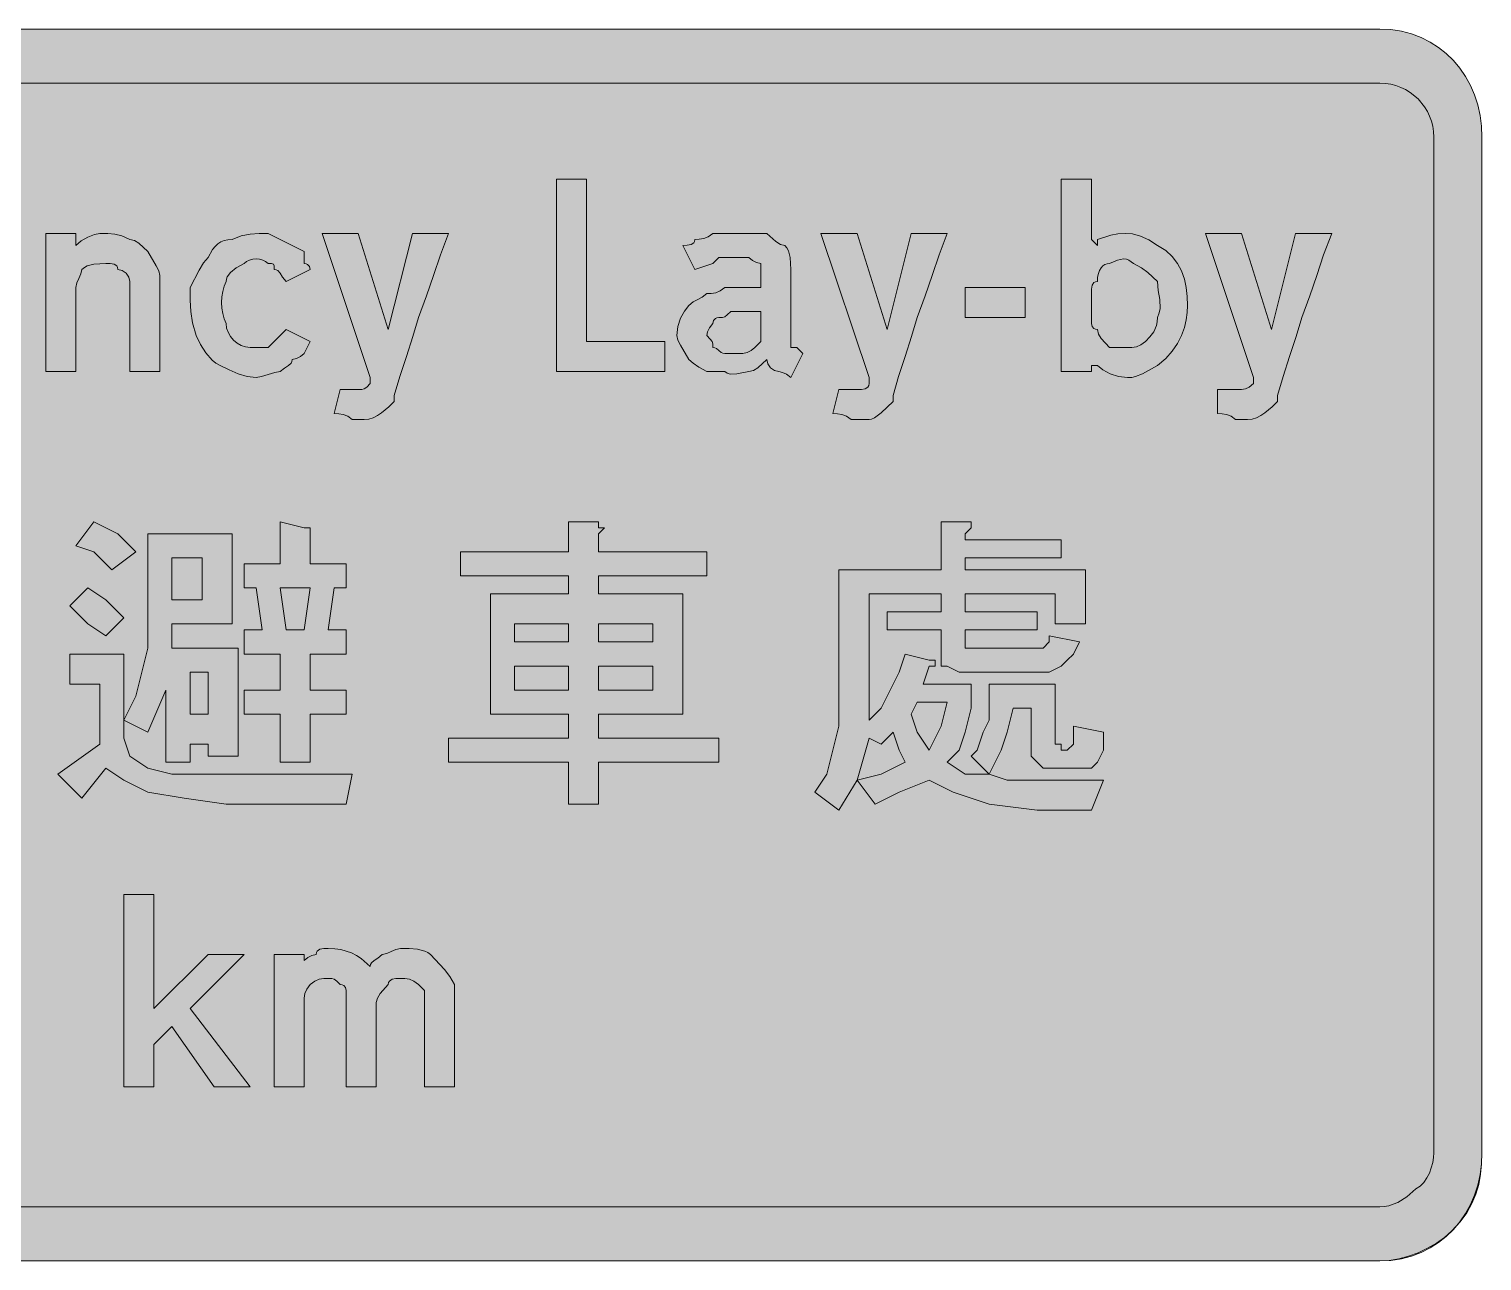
# Model space of a CAD drawing. Header units: metres. Extents: x 28 to 538, y 12 to 258.
# Drawn here: x 248.2 to 538.4, y 12 to 258 of the extents above; entities that cross this region are included whole.
import ezdxf

# ---------------------------------------------------------------- set-up
doc = ezdxf.new("R2010")
doc.units = ezdxf.units.M
for name, color, linetype, true_color in [('FILL_BLUE_0000FF', 7, 'Continuous', 0x0000ff), ('FILL_WHITE_FFFFFF', 7, 'Continuous', 0xffffff), ('STROKE_BLUE_0000FF', 7, 'Continuous', 0x0000ff)]:
    doc.layers.add(name, color=color, linetype=linetype, true_color=true_color)

msp = doc.modelspace()

# ---------------------------------------------------------------- hatches: boundary and pattern name
at = {"layer": 'FILL_BLUE_0000FF', "true_color": 0x0000ff}
h = msp.add_hatch(color=7, dxfattribs=at)
h.dxf.hatch_style = 1
h.paths.add_polyline_path([(519.06, 247.14), (520.14, 246.98), (521.17, 246.72), (522.17, 246.36), (523.11, 245.9), (524, 245.36), (525.6, 244.05), (526.91, 242.45), (527.45, 241.56), (527.91, 240.62), (528.27, 239.62), (528.53, 238.59), (528.69, 237.51), (528.75, 236.4), (528.75, 33.6), (528.69, 32.65), (528.52, 31.63), (528.24, 30.58), (527.85, 29.55), (527.34, 28.57), (526.73, 27.69), (525.99, 26.96), (525.15, 26.4), (523.35, 24.82), (521.55, 23.7), (520.65, 23.31), (519.75, 23.02), (518.85, 22.86), (517.95, 22.8), (48.75, 22.8), (47.85, 22.86), (46.95, 23.02), (46.05, 23.31), (45.15, 23.7), (43.35, 24.82), (41.55, 26.4), (40.71, 26.96), (39.98, 27.69), (39.36, 28.57), (38.85, 29.55), (38.46, 30.58), (38.18, 31.63), (38.01, 32.65), (37.95, 33.6), (37.95, 236.4), (38.1, 238.8), (38.46, 240.11), (38.75, 240.7), (39.15, 241.2), (39.36, 242.1), (39.9, 243), (41.55, 244.8), (42.45, 244.99), (43.35, 245.4), (44.25, 245.81), (45.15, 246), (46.05, 246.69), (46.95, 247.05), (47.85, 247.18), (48.75, 247.2), (517.95, 247.2), (519.06, 247.14)])
at = {"layer": 'FILL_WHITE_FFFFFF', "true_color": 0xffffff}
h = msp.add_hatch(color=7, dxfattribs=at)
h.dxf.hatch_style = 1
h.paths.add_polyline_path([(520.16, 257.89), (522.27, 257.56), (524.29, 257.03), (526.2, 256.31), (528, 255.41), (529.68, 254.33), (531.23, 253.09), (532.65, 251.7), (533.93, 250.17), (535.06, 248.51), (536.04, 246.73), (536.85, 244.84), (537.5, 242.85), (537.97, 240.77), (538.25, 238.62), (538.35, 236.4), (538.35, 33.6), (538.29, 31.4), (538.09, 29.31), (537.72, 27.29), (537.15, 25.35), (536.36, 23.46), (535.31, 21.62), (533.99, 19.8), (532.35, 18), (530.89, 16.71), (529.26, 15.54), (527.48, 14.52), (525.6, 13.65), (523.67, 12.95), (521.72, 12.43), (519.8, 12.11), (517.95, 12), (48.75, 12), (46.95, 12.21), (45.15, 12.75), (43.35, 13.52), (41.55, 14.4), (40.26, 14.51), (39.07, 14.79), (38.01, 15.22), (37.05, 15.75), (35.48, 16.93), (34.35, 18), (32.76, 19.8), (31.5, 21.6), (29.55, 25.2), (29.15, 26.15), (28.86, 27.19), (28.5, 29.4), (28.37, 31.61), (28.35, 33.6), (28.35, 236.4), (28.41, 238.6), (28.61, 240.69), (28.98, 242.71), (29.55, 244.65), (30.34, 246.54), (31.39, 248.38), (32.71, 250.2), (34.35, 252), (35.81, 253.29), (37.44, 254.46), (39.22, 255.48), (41.1, 256.35), (43.03, 257.05), (44.98, 257.57), (46.9, 257.89), (48.75, 258), (517.95, 258), (520.16, 257.89)])
h = msp.add_hatch(color=7, dxfattribs=at)
h.dxf.hatch_style = 1
h.paths.add_polyline_path([(353.55, 228), (359.55, 228), (359.55, 195.6), (375.15, 195.6), (375.15, 189.6), (353.55, 189.6), (353.55, 228)])
h = msp.add_hatch(color=7, dxfattribs=at)
h.dxf.hatch_style = 1
h.paths.add_polyline_path([(465.66, 217.1), (467.1, 217.2), (468.59, 217.08), (470.16, 216.67), (471.8, 215.93), (473.55, 214.8), (475.19, 213.79), (476.51, 212.59), (477.56, 211.21), (478.35, 209.7), (478.92, 208.07), (479.29, 206.36), (479.49, 204.6), (479.55, 202.8), (479.49, 201.4), (479.29, 199.91), (478.92, 198.37), (478.35, 196.8), (477.56, 195.23), (476.51, 193.69), (475.19, 192.2), (473.55, 190.8), (470.55, 189.15), (469.16, 188.61), (468.4, 188.45), (467.55, 188.4), (465.77, 188.61), (464.1, 189.15), (462.66, 189.92), (461.55, 190.8), (460.35, 190.8), (460.35, 189.6), (454.35, 189.6), (454.35, 228), (460.35, 228), (460.35, 216), (461.55, 214.8), (461.55, 216), (464.27, 216.82), (465.66, 217.1)])
h.paths.add_polyline_path([(469.35, 194.55), (470.25, 194.91), (471.15, 195.6), (472.03, 196.52), (472.8, 197.55), (473.34, 198.81), (473.5, 199.55), (473.55, 200.4), (473.89, 201.3), (474.06, 202.2), (474, 204), (473.72, 205.8), (473.55, 207.6), (471.6, 209.4), (470.34, 210.3), (468.75, 211.2), (467.83, 211.87), (467.34, 212.04), (466.8, 212.1), (465.54, 211.87), (463.95, 211.2), (463.5, 211.14), (463.07, 210.97), (462.66, 210.69), (462.3, 210.3), (461.99, 209.79), (461.76, 209.17), (461.6, 208.44), (461.55, 207.6), (461.15, 207.55), (460.86, 207.39), (460.5, 206.85), (460.37, 206.08), (460.35, 205.2), (460.35, 200.4), (460.35, 199.2), (460.5, 198.6), (460.86, 198.19), (461.15, 198.05), (461.55, 198), (461.76, 197.1), (462.3, 196.2), (463.95, 194.4), (467.55, 194.4), (468.45, 194.42), (469.35, 194.55)], flags=16)
h = msp.add_hatch(color=7, dxfattribs=at)
h.dxf.hatch_style = 1
h.paths.add_polyline_path([(261.15, 211.05), (259.84, 210.69), (259.25, 210.4), (258.75, 210), (258.56, 209.1), (258.15, 208.2), (257.74, 207.3), (257.55, 206.4), (257.55, 189.6), (251.55, 189.6), (251.55, 217.2), (257.55, 217.2), (257.55, 214.8), (258.64, 215.68), (259.95, 216.45), (261.26, 216.99), (262.35, 217.2), (263.96, 217.18), (265.35, 217.05), (266.74, 216.69), (268.35, 216), (269.25, 215.79), (270.15, 215.25), (271.95, 213.6), (273.6, 210.75), (274.14, 209.72), (274.35, 208.8), (274.35, 189.6), (268.35, 189.6), (268.35, 207.6), (268.14, 208.48), (267.6, 209.25), (266.83, 209.79), (265.95, 210), (265.9, 210.4), (265.74, 210.69), (265.2, 211.05), (264.43, 211.18), (263.55, 211.2), (261.15, 211.05)])
h = msp.add_hatch(color=7, dxfattribs=at)
h.dxf.hatch_style = 1
h.paths.add_polyline_path([(295.95, 194.4), (297.15, 195.6), (299.55, 198), (304.35, 195.6), (303.15, 193.2), (302.4, 192.6), (301.63, 192.19), (300.75, 192), (300.7, 191.6), (300.54, 191.29), (300, 190.8), (299.23, 190.31), (298.35, 189.6), (297.26, 189.41), (295.95, 189), (294.64, 188.59), (293.55, 188.4), (291.75, 188.61), (289.95, 189.15), (288.15, 189.92), (286.35, 190.8), (285.5, 191.3), (284.76, 191.91), (283.5, 193.35), (282.47, 195.02), (281.55, 196.8), (280.86, 199.31), (280.5, 201.6), (280.37, 203.89), (280.35, 206.4), (282.15, 209.85), (283.05, 211.29), (283.95, 212.4), (284.87, 213.97), (285.36, 214.59), (285.9, 215.1), (286.49, 215.49), (287.16, 215.77), (287.9, 215.94), (288.75, 216), (290.55, 216.69), (292.35, 217.05), (294.15, 217.18), (295.95, 217.2), (303.15, 213.6), (303.15, 211.2), (303.55, 211.15), (303.84, 211.01), (304.2, 210.6), (304.35, 210), (299.55, 207.6), (298.84, 208.48), (298.35, 209.25), (297.86, 209.79), (297.55, 209.95), (297.15, 210), (297.13, 210.69), (297, 211.05), (296.64, 211.18), (295.95, 211.2), (295.45, 211.59), (294.86, 211.87), (294.22, 212.04), (293.55, 212.1), (292.88, 212.04), (292.24, 211.87), (291.65, 211.59), (291.15, 211.2), (289.58, 210.3), (288.45, 209.4), (287.78, 208.5), (287.61, 208.05), (287.55, 207.6), (287.16, 206.65), (286.88, 205.61), (286.71, 204.52), (286.65, 203.4), (286.71, 202.28), (286.88, 201.19), (287.16, 200.15), (287.55, 199.2), (287.66, 198.3), (287.96, 197.44), (288.44, 196.63), (289.05, 195.9), (289.78, 195.29), (290.59, 194.81), (291.45, 194.51), (292.35, 194.4), (295.95, 194.4)])
h = msp.add_hatch(color=7, dxfattribs=at)
h.dxf.hatch_style = 1
h.paths.add_polyline_path([(316.35, 188.4), (306.75, 217.2), (313.95, 217.2), (319.95, 198), (324.75, 217.2), (331.95, 217.2), (330.34, 212.89), (328.95, 208.8), (327.56, 204.71), (325.95, 200.4), (324.86, 196.61), (323.55, 192.6), (322.24, 188.59), (321.15, 184.8), (321.15, 183.6), (320.04, 182.53), (318.6, 181.35), (317.79, 180.82), (316.93, 180.39), (316.05, 180.11), (315.15, 180), (312.75, 180), (311.85, 180.69), (310.95, 181.05), (310.05, 181.18), (309.15, 181.2), (310.35, 186), (313.95, 186), (314.66, 186.02), (315.15, 186.15), (315.64, 186.51), (316.35, 187.2), (316.35, 188.4)])
h = msp.add_hatch(color=7, dxfattribs=at)
h.dxf.hatch_style = 1
h.paths.add_polyline_path([(379.63, 214.82), (380.4, 214.95), (380.94, 215.31), (381.1, 215.6), (381.15, 216), (382.05, 216.02), (382.95, 216.15), (383.85, 216.51), (384.75, 217.2), (388.35, 217.2), (395.55, 217.2), (397.35, 215.55), (398.25, 215.01), (399.15, 214.8), (399.55, 214.3), (399.84, 213.71), (400.2, 212.4), (400.35, 210), (400.35, 205.2), (400.35, 195.6), (400.35, 194.4), (401.55, 194.4), (402.75, 193.2), (400.35, 188.4), (399.47, 189.09), (398.7, 189.45), (397.95, 189.6), (397.07, 189.81), (396.3, 190.35), (395.76, 191.12), (395.55, 192), (393.75, 190.35), (392.85, 189.81), (391.95, 189.6), (389.55, 189.15), (388.24, 189.09), (387.65, 189.26), (387.15, 189.6), (383.55, 189.6), (381.98, 190.48), (380.85, 191.25), (379.95, 192), (378.3, 194.85), (377.76, 195.88), (377.55, 196.8), (377.76, 198.58), (378.3, 200.25), (379.07, 201.69), (379.95, 202.8), (380.85, 203.51), (381.75, 204), (382.65, 204.49), (383.55, 205.2), (384.45, 205.22), (385.35, 205.35), (386.25, 205.71), (387.15, 206.4), (390.75, 206.4), (394.35, 206.4), (394.35, 207.6), (394.35, 208.8), (394.35, 211.2), (393.47, 211.39), (392.7, 211.8), (391.95, 212.4), (387.15, 212.4), (385.95, 212.4), (384.75, 211.2), (381.15, 210), (378.75, 214.8), (379.63, 214.82)])
h.paths.add_polyline_path([(391.63, 193.39), (392.4, 193.8), (393.15, 194.4), (394.35, 195.6), (394.35, 196.8), (394.35, 201.6), (391.95, 201.6), (388.35, 201.6), (387.64, 200.91), (387.15, 200.55), (386.66, 200.42), (385.95, 200.4), (385.55, 200.35), (385.26, 200.21), (384.9, 199.8), (384.75, 199.2), (384.06, 198.32), (383.7, 197.55), (383.55, 196.8), (384.24, 196.09), (384.6, 195.6), (384.73, 195.11), (384.75, 194.4), (385.15, 194.35), (385.46, 194.21), (385.95, 193.8), (386.44, 193.39), (386.75, 193.25), (387.15, 193.2), (390.75, 193.2), (391.63, 193.39)], flags=16)
h = msp.add_hatch(color=7, dxfattribs=at)
h.dxf.hatch_style = 1
h.paths.add_polyline_path([(415.95, 188.4), (406.35, 217.2), (413.55, 217.2), (419.55, 198), (424.35, 217.2), (431.55, 217.2), (429.94, 212.89), (428.55, 208.8), (427.16, 204.71), (425.55, 200.4), (424.46, 196.61), (423.15, 192.6), (421.84, 188.59), (420.75, 184.8), (420.75, 183.6), (418.35, 181.35), (417.04, 180.39), (416.45, 180.11), (415.95, 180), (412.35, 180), (411.45, 180.69), (410.55, 181.05), (409.65, 181.18), (408.75, 181.2), (409.95, 186), (413.55, 186), (414.43, 186.02), (415.2, 186.15), (415.74, 186.51), (415.9, 186.8), (415.95, 187.2), (415.95, 188.4)])
h = msp.add_hatch(color=7, dxfattribs=at)
h.dxf.hatch_style = 1
h.paths.add_polyline_path([(492.75, 188.4), (483.15, 217.2), (490.35, 217.2), (496.35, 198), (501.15, 217.2), (508.35, 217.2), (506.74, 212.89), (505.35, 208.8), (503.96, 204.71), (502.35, 200.4), (501.26, 196.61), (499.95, 192.6), (498.64, 188.59), (497.55, 184.8), (497.55, 183.6), (496.44, 182.53), (495, 181.35), (494.19, 180.82), (493.33, 180.39), (492.45, 180.11), (491.55, 180), (489.15, 180), (488.25, 180.69), (487.35, 181.05), (486.45, 181.18), (485.55, 181.2), (485.55, 186), (490.35, 186), (491.1, 186.15), (491.87, 186.51), (492.75, 187.2), (492.75, 188.4)])
h = msp.add_hatch(color=7, dxfattribs=at)
h.dxf.hatch_style = 1
h.paths.add_polyline_path([(447.15, 206.4), (447.15, 200.4), (435.15, 200.4), (435.15, 206.4), (447.15, 206.4)])
h = msp.add_hatch(color=7, dxfattribs=at)
h.dxf.hatch_style = 1
h.paths.add_polyline_path([(265.95, 157.2), (269.55, 153.6), (264.75, 150), (261.15, 153.6), (257.55, 154.8), (261.15, 159.6), (265.95, 157.2)])
h = msp.add_hatch(color=7, dxfattribs=at)
h.dxf.hatch_style = 1
h.paths.add_polyline_path([(304.35, 158.4), (304.35, 157.2), (304.35, 151.2), (311.55, 151.2), (311.55, 146.4), (309.15, 146.4), (307.95, 138), (311.55, 138), (311.55, 133.2), (304.35, 133.2), (304.35, 126), (311.55, 126), (311.55, 121.2), (304.35, 121.2), (304.35, 111.6), (298.35, 111.6), (298.35, 121.2), (291.15, 121.2), (291.15, 126), (298.35, 126), (298.35, 133.2), (291.15, 133.2), (291.15, 138), (294.75, 138), (293.55, 146.4), (291.15, 146.4), (291.15, 151.2), (298.35, 151.2), (298.35, 159.6), (303.15, 158.4), (304.35, 158.4)])
h.paths.add_polyline_path([(304.35, 146.4), (298.35, 146.4), (299.55, 138), (303.15, 138), (304.35, 146.4)], flags=16)
h = msp.add_hatch(color=7, dxfattribs=at)
h.dxf.hatch_style = 1
h.paths.add_polyline_path([(363.15, 158.4), (361.95, 157.2), (361.95, 153.6), (383.55, 153.6), (383.55, 148.8), (361.95, 148.8), (361.95, 145.2), (378.75, 145.2), (378.75, 121.2), (361.95, 121.2), (361.95, 116.4), (385.95, 116.4), (385.95, 111.6), (361.95, 111.6), (361.95, 103.2), (355.95, 103.2), (355.95, 111.6), (331.95, 111.6), (331.95, 116.4), (355.95, 116.4), (355.95, 121.2), (340.35, 121.2), (340.35, 145.2), (355.95, 145.2), (355.95, 148.8), (334.35, 148.8), (334.35, 153.6), (355.95, 153.6), (355.95, 159.6), (361.95, 159.6), (361.95, 158.4), (363.15, 158.4)])
h.paths.add_polyline_path([(355.95, 135.6), (355.95, 139.2), (345.15, 139.2), (345.15, 135.6), (355.95, 135.6)], flags=16)
h.paths.add_polyline_path([(345.15, 126), (355.95, 126), (355.95, 130.8), (345.15, 130.8), (345.15, 126)], flags=16)
h.paths.add_polyline_path([(361.95, 139.2), (361.95, 135.6), (372.75, 135.6), (372.75, 139.2), (361.95, 139.2)], flags=16)
h.paths.add_polyline_path([(372.75, 130.8), (361.95, 130.8), (361.95, 126), (372.75, 126), (372.75, 130.8)], flags=16)
h = msp.add_hatch(color=7, dxfattribs=at)
h.dxf.hatch_style = 1
h.paths.add_polyline_path([(407.55, 109.2), (408.75, 114), (409.95, 118.8), (409.95, 124.8), (409.95, 150), (430.35, 150), (430.35, 159.6), (433.95, 159.6), (435.15, 159.6), (436.35, 159.6), (436.35, 158.4), (435.15, 157.2), (435.15, 156), (454.35, 156), (454.35, 152.4), (435.15, 152.4), (435.15, 150), (459.15, 150), (459.15, 139.2), (453.15, 139.2), (453.15, 145.2), (435.15, 145.2), (435.15, 141.6), (449.55, 141.6), (449.55, 138), (435.15, 138), (435.15, 135.6), (435.15, 134.4), (437.55, 134.4), (448.35, 134.4), (450.75, 134.4), (451.95, 135.6), (451.95, 136.8), (457.95, 135.6), (456.75, 133.2), (455.55, 132), (454.35, 130.8), (451.95, 129.6), (433.95, 129.6), (431.55, 130.8), (430.35, 130.8), (430.35, 132), (430.35, 134.4), (430.35, 138), (419.55, 138), (419.55, 141.6), (430.35, 141.6), (430.35, 145.2), (415.95, 145.2), (415.95, 127.2), (415.95, 120), (418.35, 122.4), (419.55, 124.8), (421.95, 129.6), (423.15, 133.2), (427.95, 132), (429.15, 132), (429.15, 130.8), (427.95, 130.8), (426.75, 127.2), (436.35, 127.2), (436.35, 122.4), (435.15, 117.6), (433.95, 114), (431.55, 111.6), (435.15, 109.2), (439.95, 109.2), (443.55, 108), (448.35, 108), (462.75, 108), (460.35, 102), (449.55, 102), (439.95, 103.2), (432.75, 105.6), (427.95, 108), (421.95, 105.6), (417.15, 103.2), (413.55, 108), (409.95, 102), (405.15, 105.6), (407.55, 109.2)])
h.paths.add_polyline_path([(418.35, 109.2), (423.15, 111.6), (421.95, 114), (420.75, 117.6), (418.35, 115.2), (415.95, 116.4), (413.55, 108), (418.35, 109.2)], flags=16)
h.paths.add_polyline_path([(425.55, 117.6), (427.95, 114), (430.35, 118.8), (431.55, 123.6), (425.55, 123.6), (424.35, 121.2), (425.55, 117.6)], flags=16)
h = msp.add_hatch(color=7, dxfattribs=at)
h.dxf.hatch_style = 1
h.paths.add_polyline_path([(276.75, 134.4), (289.95, 134.4), (289.95, 112.8), (283.95, 112.8), (283.95, 115.2), (280.35, 115.2), (280.35, 111.6), (275.55, 111.6), (275.55, 126), (271.95, 117.6), (267.15, 120), (269.55, 124.8), (270.75, 129.6), (271.95, 134.4), (271.95, 140.4), (271.95, 157.2), (288.75, 157.2), (288.75, 139.2), (276.75, 139.2), (276.75, 134.4)])
h.paths.add_polyline_path([(280.35, 129.6), (280.35, 121.2), (283.95, 121.2), (283.95, 129.6), (280.35, 129.6)], flags=16)
h.paths.add_polyline_path([(282.75, 152.4), (276.75, 152.4), (276.75, 144), (282.75, 144), (282.75, 152.4)], flags=16)
h = msp.add_hatch(color=7, dxfattribs=at)
h.dxf.hatch_style = 1
h.paths.add_polyline_path([(263.55, 144), (267.15, 140.4), (263.55, 136.8), (259.95, 139.2), (256.35, 142.8), (259.95, 146.4), (263.55, 144)])
h = msp.add_hatch(color=7, dxfattribs=at)
h.dxf.hatch_style = 1
h.paths.add_polyline_path([(267.15, 133.2), (267.15, 116.4), (268.35, 112.8), (271.95, 110.4), (276.75, 109.2), (282.75, 109.2), (312.75, 109.2), (311.55, 103.2), (287.55, 103.2), (279.15, 104.4), (271.95, 105.6), (267.15, 108), (263.55, 110.4), (258.75, 104.4), (253.95, 109.2), (262.35, 115.2), (262.35, 127.2), (256.35, 127.2), (256.35, 133.2), (267.15, 133.2)])
h = msp.add_hatch(color=7, dxfattribs=at)
h.dxf.hatch_style = 1
h.paths.add_polyline_path([(453.15, 127.2), (453.15, 116.4), (453.15, 115.2), (454.35, 115.2), (454.35, 114), (455.55, 114), (456.75, 115.2), (456.75, 118.8), (462.75, 117.6), (462.75, 114), (461.55, 111.6), (460.35, 110.4), (457.95, 110.4), (453.15, 110.4), (450.75, 110.4), (449.55, 111.6), (448.35, 112.8), (448.35, 115.2), (448.35, 122.4), (444.75, 122.4), (443.55, 117.6), (442.35, 114), (441.15, 111.6), (439.95, 109.2), (436.35, 112.8), (437.55, 114), (438.75, 117.6), (439.95, 120), (439.95, 124.8), (439.95, 127.2), (453.15, 127.2)])
h = msp.add_hatch(color=7, dxfattribs=at)
h.dxf.hatch_style = 1
h.paths.add_polyline_path([(283.95, 73.2), (291.15, 73.2), (280.35, 62.4), (292.35, 46.8), (285.15, 46.8), (276.75, 58.8), (273.15, 55.2), (273.15, 46.8), (267.15, 46.8), (267.15, 85.2), (273.15, 85.2), (273.15, 62.4), (283.95, 73.2)])
h = msp.add_hatch(color=7, dxfattribs=at)
h.dxf.hatch_style = 1
h.paths.add_polyline_path([(303.15, 72), (303.9, 72.6), (304.67, 73.01), (305.55, 73.2), (305.6, 73.6), (305.76, 73.89), (306.3, 74.25), (307.07, 74.38), (307.95, 74.4), (309.25, 74.34), (310.44, 74.17), (311.56, 73.89), (312.6, 73.5), (313.59, 72.99), (314.53, 72.37), (316.35, 70.8), (316.4, 71.2), (316.56, 71.51), (317.1, 72), (317.87, 72.49), (318.75, 73.2), (319.65, 73.39), (320.55, 73.8), (321.45, 74.21), (322.35, 74.4), (324.13, 74.38), (325.8, 74.25), (327.24, 73.89), (327.85, 73.6), (328.35, 73.2), (331.2, 70.2), (332.23, 68.81), (333.15, 67.2), (333.15, 66), (333.15, 46.8), (327.15, 46.8), (327.15, 63.6), (327.15, 66), (325.95, 67.2), (325.05, 67.89), (324.15, 68.25), (323.25, 68.38), (322.35, 68.4), (321.47, 68.38), (320.7, 68.25), (320.16, 67.89), (320, 67.6), (319.95, 67.2), (318.3, 65.4), (317.76, 64.5), (317.55, 63.6), (317.55, 46.8), (311.55, 46.8), (311.55, 63.6), (311.55, 66), (311.4, 66.6), (311.04, 67.01), (310.75, 67.15), (310.35, 67.2), (309.64, 67.89), (309.15, 68.25), (308.66, 68.38), (307.95, 68.4), (307.05, 68.38), (306.15, 68.25), (305.25, 67.89), (304.35, 67.2), (303.66, 66.3), (303.3, 65.4), (303.17, 64.5), (303.15, 63.6), (303.15, 46.8), (297.15, 46.8), (297.15, 73.2), (303.15, 73.2), (303.15, 72)])

# ---------------------------------------------------------------- linework, layer by layer
at = {"layer": 'FILL_BLUE_0000FF', "lineweight": 0, "true_color": 0x0000ff}
msp.add_lwpolyline([(48.75, 247.2), (517.95, 247.2), (519.06, 247.14), (520.14, 246.98), (521.17, 246.72), (522.17, 246.36), (523.11, 245.9), (524, 245.36), (525.6, 244.05), (526.91, 242.45), (527.45, 241.56), (527.91, 240.62), (528.27, 239.62), (528.53, 238.59), (528.69, 237.51), (528.75, 236.4), (528.75, 33.6), (528.69, 32.65), (528.52, 31.63), (528.24, 30.58), (527.85, 29.55), (527.34, 28.57), (526.73, 27.69), (525.99, 26.96), (525.15, 26.4), (523.35, 24.82), (521.55, 23.7), (520.65, 23.31), (519.75, 23.02), (518.85, 22.86), (517.95, 22.8), (48.75, 22.8)], dxfattribs=at)
at = {"layer": 'FILL_WHITE_FFFFFF', "lineweight": 0, "true_color": 0xffffff}
msp.add_lwpolyline([(48.75, 258), (517.95, 258), (520.16, 257.89), (522.27, 257.56), (524.29, 257.03), (526.2, 256.31), (528, 255.41), (529.68, 254.33), (531.23, 253.09), (532.65, 251.7), (533.93, 250.17), (535.06, 248.51), (536.04, 246.73), (536.85, 244.84), (537.5, 242.85), (537.97, 240.77), (538.25, 238.62), (538.35, 236.4), (538.35, 33.6), (538.29, 31.4), (538.09, 29.31), (537.72, 27.29), (537.15, 25.35), (536.36, 23.46), (535.31, 21.62), (533.99, 19.8), (532.35, 18), (530.89, 16.71), (529.26, 15.54), (527.48, 14.52), (525.6, 13.65), (523.67, 12.95), (521.72, 12.43), (519.8, 12.11), (517.95, 12), (48.75, 12)], dxfattribs=at)
for points in [[(353.55, 228), (359.55, 228), (359.55, 195.6), (375.15, 195.6), (375.15, 189.6), (353.55, 189.6)], [(465.66, 217.1), (467.1, 217.2), (468.59, 217.08), (470.16, 216.67), (471.8, 215.93), (473.55, 214.8), (475.19, 213.79), (476.51, 212.59), (477.56, 211.21), (478.35, 209.7), (478.92, 208.07), (479.29, 206.36), (479.49, 204.6), (479.55, 202.8), (479.49, 201.4), (479.29, 199.91), (478.92, 198.37), (478.35, 196.8), (477.56, 195.23), (476.51, 193.69), (475.19, 192.2), (473.55, 190.8), (470.55, 189.15), (469.16, 188.61), (468.4, 188.45), (467.55, 188.4), (465.77, 188.61), (464.1, 189.15), (462.66, 189.92), (461.55, 190.8), (460.35, 190.8), (460.35, 189.6), (454.35, 189.6), (454.35, 228), (460.35, 228), (460.35, 216), (461.55, 214.8), (461.55, 216), (464.27, 216.82)], [(261.15, 211.05), (259.84, 210.69), (259.25, 210.4), (258.75, 210), (258.56, 209.1), (258.15, 208.2), (257.74, 207.3), (257.55, 206.4), (257.55, 189.6), (251.55, 189.6), (251.55, 217.2), (257.55, 217.2), (257.55, 214.8), (258.64, 215.68), (259.95, 216.45), (261.26, 216.99), (262.35, 217.2), (263.96, 217.18), (265.35, 217.05), (266.74, 216.69), (268.35, 216), (269.25, 215.79), (270.15, 215.25), (271.95, 213.6), (273.6, 210.75), (274.14, 209.72), (274.35, 208.8), (274.35, 189.6), (268.35, 189.6), (268.35, 207.6), (268.14, 208.48), (267.6, 209.25), (266.83, 209.79), (265.95, 210), (265.9, 210.4), (265.74, 210.69), (265.2, 211.05), (264.43, 211.18), (263.55, 211.2)], [(295.95, 194.4), (297.15, 195.6), (299.55, 198), (304.35, 195.6), (303.15, 193.2), (302.4, 192.6), (301.63, 192.19), (300.75, 192), (300.7, 191.6), (300.54, 191.29), (300, 190.8), (299.23, 190.31), (298.35, 189.6), (297.26, 189.41), (295.95, 189), (294.64, 188.59), (293.55, 188.4), (291.75, 188.61), (289.95, 189.15), (288.15, 189.92), (286.35, 190.8), (285.5, 191.3), (284.76, 191.91), (283.5, 193.35), (282.47, 195.02), (281.55, 196.8), (280.86, 199.31), (280.5, 201.6), (280.37, 203.89), (280.35, 206.4), (282.15, 209.85), (283.05, 211.29), (283.95, 212.4), (284.87, 213.97), (285.36, 214.59), (285.9, 215.1), (286.49, 215.49), (287.16, 215.77), (287.9, 215.94), (288.75, 216), (290.55, 216.69), (292.35, 217.05), (294.15, 217.18), (295.95, 217.2), (303.15, 213.6), (303.15, 211.2), (303.55, 211.15), (303.84, 211.01), (304.2, 210.6), (304.35, 210), (299.55, 207.6), (298.84, 208.48), (298.35, 209.25), (297.86, 209.79), (297.55, 209.95), (297.15, 210), (297.13, 210.69), (297, 211.05), (296.64, 211.18), (295.95, 211.2), (295.45, 211.59), (294.86, 211.87), (294.22, 212.04), (293.55, 212.1), (292.88, 212.04), (292.24, 211.87), (291.65, 211.59), (291.15, 211.2), (289.58, 210.3), (288.45, 209.4), (287.78, 208.5), (287.61, 208.05), (287.55, 207.6), (287.16, 206.65), (286.88, 205.61), (286.71, 204.52), (286.65, 203.4), (286.71, 202.28), (286.88, 201.19), (287.16, 200.15), (287.55, 199.2), (287.66, 198.3), (287.96, 197.44), (288.44, 196.63), (289.05, 195.9), (289.78, 195.29), (290.59, 194.81), (291.45, 194.51), (292.35, 194.4)], [(316.35, 188.4), (306.75, 217.2), (313.95, 217.2), (319.95, 198), (324.75, 217.2), (331.95, 217.2), (330.34, 212.89), (328.95, 208.8), (327.56, 204.71), (325.95, 200.4), (324.86, 196.61), (323.55, 192.6), (322.24, 188.59), (321.15, 184.8), (321.15, 183.6), (320.04, 182.53), (318.6, 181.35), (317.79, 180.82), (316.93, 180.39), (316.05, 180.11), (315.15, 180), (312.75, 180), (311.85, 180.69), (310.95, 181.05), (310.05, 181.18), (309.15, 181.2), (310.35, 186), (313.95, 186), (314.66, 186.02), (315.15, 186.15), (315.64, 186.51), (316.35, 187.2)], [(379.63, 214.82), (380.4, 214.95), (380.94, 215.31), (381.1, 215.6), (381.15, 216), (382.05, 216.02), (382.95, 216.15), (383.85, 216.51), (384.75, 217.2), (388.35, 217.2), (395.55, 217.2), (397.35, 215.55), (398.25, 215.01), (399.15, 214.8), (399.55, 214.3), (399.84, 213.71), (400.2, 212.4), (400.35, 210), (400.35, 205.2), (400.35, 195.6), (400.35, 194.4), (401.55, 194.4), (402.75, 193.2), (400.35, 188.4), (399.47, 189.09), (398.7, 189.45), (397.95, 189.6), (397.07, 189.81), (396.3, 190.35), (395.76, 191.12), (395.55, 192), (393.75, 190.35), (392.85, 189.81), (391.95, 189.6), (389.55, 189.15), (388.24, 189.09), (387.65, 189.26), (387.15, 189.6), (383.55, 189.6), (381.98, 190.48), (380.85, 191.25), (379.95, 192), (378.3, 194.85), (377.76, 195.88), (377.55, 196.8), (377.76, 198.58), (378.3, 200.25), (379.07, 201.69), (379.95, 202.8), (380.85, 203.51), (381.75, 204), (382.65, 204.49), (383.55, 205.2), (384.45, 205.22), (385.35, 205.35), (386.25, 205.71), (387.15, 206.4), (390.75, 206.4), (394.35, 206.4), (394.35, 207.6), (394.35, 208.8), (394.35, 211.2), (393.47, 211.39), (392.7, 211.8), (391.95, 212.4), (387.15, 212.4), (385.95, 212.4), (384.75, 211.2), (381.15, 210), (378.75, 214.8)], [(415.95, 188.4), (406.35, 217.2), (413.55, 217.2), (419.55, 198), (424.35, 217.2), (431.55, 217.2), (429.94, 212.89), (428.55, 208.8), (427.16, 204.71), (425.55, 200.4), (424.46, 196.61), (423.15, 192.6), (421.84, 188.59), (420.75, 184.8), (420.75, 183.6), (418.35, 181.35), (417.04, 180.39), (416.45, 180.11), (415.95, 180), (412.35, 180), (411.45, 180.69), (410.55, 181.05), (409.65, 181.18), (408.75, 181.2), (409.95, 186), (413.55, 186), (414.43, 186.02), (415.2, 186.15), (415.74, 186.51), (415.9, 186.8), (415.95, 187.2)], [(492.75, 188.4), (483.15, 217.2), (490.35, 217.2), (496.35, 198), (501.15, 217.2), (508.35, 217.2), (506.74, 212.89), (505.35, 208.8), (503.96, 204.71), (502.35, 200.4), (501.26, 196.61), (499.95, 192.6), (498.64, 188.59), (497.55, 184.8), (497.55, 183.6), (496.44, 182.53), (495, 181.35), (494.19, 180.82), (493.33, 180.39), (492.45, 180.11), (491.55, 180), (489.15, 180), (488.25, 180.69), (487.35, 181.05), (486.45, 181.18), (485.55, 181.2), (485.55, 186), (490.35, 186), (491.1, 186.15), (491.87, 186.51), (492.75, 187.2)], [(469.35, 194.55), (470.25, 194.91), (471.15, 195.6), (472.03, 196.52), (472.8, 197.55), (473.34, 198.81), (473.5, 199.55), (473.55, 200.4), (473.89, 201.3), (474.06, 202.2), (474, 204), (473.72, 205.8), (473.55, 207.6), (471.6, 209.4), (470.34, 210.3), (468.75, 211.2), (467.83, 211.87), (467.34, 212.04), (466.8, 212.1), (465.54, 211.87), (463.95, 211.2), (463.5, 211.14), (463.07, 210.97), (462.66, 210.69), (462.3, 210.3), (461.99, 209.79), (461.76, 209.17), (461.6, 208.44), (461.55, 207.6), (461.15, 207.55), (460.86, 207.39), (460.5, 206.85), (460.37, 206.08), (460.35, 205.2), (460.35, 200.4), (460.35, 199.2), (460.5, 198.6), (460.86, 198.19), (461.15, 198.05), (461.55, 198), (461.76, 197.1), (462.3, 196.2), (463.95, 194.4), (467.55, 194.4), (468.45, 194.42)], [(447.15, 206.4), (447.15, 200.4), (435.15, 200.4), (435.15, 206.4)], [(391.63, 193.39), (392.4, 193.8), (393.15, 194.4), (394.35, 195.6), (394.35, 196.8), (394.35, 201.6), (391.95, 201.6), (388.35, 201.6), (387.64, 200.91), (387.15, 200.55), (386.66, 200.42), (385.95, 200.4), (385.55, 200.35), (385.26, 200.21), (384.9, 199.8), (384.75, 199.2), (384.06, 198.32), (383.7, 197.55), (383.55, 196.8), (384.24, 196.09), (384.6, 195.6), (384.73, 195.11), (384.75, 194.4), (385.15, 194.35), (385.46, 194.21), (385.95, 193.8), (386.44, 193.39), (386.75, 193.25), (387.15, 193.2), (390.75, 193.2)], [(265.95, 157.2), (269.55, 153.6), (264.75, 150), (261.15, 153.6), (257.55, 154.8), (261.15, 159.6)], [(304.35, 158.4), (304.35, 157.2), (304.35, 151.2), (311.55, 151.2), (311.55, 146.4), (309.15, 146.4), (307.95, 138), (311.55, 138), (311.55, 133.2), (304.35, 133.2), (304.35, 126), (311.55, 126), (311.55, 121.2), (304.35, 121.2), (304.35, 111.6), (298.35, 111.6), (298.35, 121.2), (291.15, 121.2), (291.15, 126), (298.35, 126), (298.35, 133.2), (291.15, 133.2), (291.15, 138), (294.75, 138), (293.55, 146.4), (291.15, 146.4), (291.15, 151.2), (298.35, 151.2), (298.35, 159.6), (303.15, 158.4)], [(363.15, 158.4), (361.95, 157.2), (361.95, 153.6), (383.55, 153.6), (383.55, 148.8), (361.95, 148.8), (361.95, 145.2), (378.75, 145.2), (378.75, 121.2), (361.95, 121.2), (361.95, 116.4), (385.95, 116.4), (385.95, 111.6), (361.95, 111.6), (361.95, 103.2), (355.95, 103.2), (355.95, 111.6), (331.95, 111.6), (331.95, 116.4), (355.95, 116.4), (355.95, 121.2), (340.35, 121.2), (340.35, 145.2), (355.95, 145.2), (355.95, 148.8), (334.35, 148.8), (334.35, 153.6), (355.95, 153.6), (355.95, 159.6), (361.95, 159.6), (361.95, 158.4)], [(407.55, 109.2), (408.75, 114), (409.95, 118.8), (409.95, 124.8), (409.95, 150), (430.35, 150), (430.35, 159.6), (433.95, 159.6), (435.15, 159.6), (436.35, 159.6), (436.35, 158.4), (435.15, 157.2), (435.15, 156), (454.35, 156), (454.35, 152.4), (435.15, 152.4), (435.15, 150), (459.15, 150), (459.15, 139.2), (453.15, 139.2), (453.15, 145.2), (435.15, 145.2), (435.15, 141.6), (449.55, 141.6), (449.55, 138), (435.15, 138), (435.15, 135.6), (435.15, 134.4), (437.55, 134.4), (448.35, 134.4), (450.75, 134.4), (451.95, 135.6), (451.95, 136.8), (457.95, 135.6), (456.75, 133.2), (455.55, 132), (454.35, 130.8), (451.95, 129.6), (433.95, 129.6), (431.55, 130.8), (430.35, 130.8), (430.35, 132), (430.35, 134.4), (430.35, 138), (419.55, 138), (419.55, 141.6), (430.35, 141.6), (430.35, 145.2), (415.95, 145.2), (415.95, 127.2), (415.95, 120), (418.35, 122.4), (419.55, 124.8), (421.95, 129.6), (423.15, 133.2), (427.95, 132), (429.15, 132), (429.15, 130.8), (427.95, 130.8), (426.75, 127.2), (436.35, 127.2), (436.35, 122.4), (435.15, 117.6), (433.95, 114), (431.55, 111.6), (435.15, 109.2), (439.95, 109.2), (443.55, 108), (448.35, 108), (462.75, 108), (460.35, 102), (449.55, 102), (439.95, 103.2), (432.75, 105.6), (427.95, 108), (421.95, 105.6), (417.15, 103.2), (413.55, 108), (409.95, 102), (405.15, 105.6)], [(276.75, 134.4), (289.95, 134.4), (289.95, 112.8), (283.95, 112.8), (283.95, 115.2), (280.35, 115.2), (280.35, 111.6), (275.55, 111.6), (275.55, 126), (271.95, 117.6), (267.15, 120), (269.55, 124.8), (270.75, 129.6), (271.95, 134.4), (271.95, 140.4), (271.95, 157.2), (288.75, 157.2), (288.75, 139.2), (276.75, 139.2)], [(282.75, 152.4), (276.75, 152.4), (276.75, 144), (282.75, 144)], [(263.55, 144), (267.15, 140.4), (263.55, 136.8), (259.95, 139.2), (256.35, 142.8), (259.95, 146.4)], [(304.35, 146.4), (298.35, 146.4), (299.55, 138), (303.15, 138)], [(355.95, 135.6), (355.95, 139.2), (345.15, 139.2), (345.15, 135.6)], [(361.95, 139.2), (361.95, 135.6), (372.75, 135.6), (372.75, 139.2)], [(267.15, 133.2), (267.15, 116.4), (268.35, 112.8), (271.95, 110.4), (276.75, 109.2), (282.75, 109.2), (312.75, 109.2), (311.55, 103.2), (287.55, 103.2), (279.15, 104.4), (271.95, 105.6), (267.15, 108), (263.55, 110.4), (258.75, 104.4), (253.95, 109.2), (262.35, 115.2), (262.35, 127.2), (256.35, 127.2), (256.35, 133.2)], [(345.15, 126), (355.95, 126), (355.95, 130.8), (345.15, 130.8)], [(372.75, 130.8), (361.95, 130.8), (361.95, 126), (372.75, 126)], [(280.35, 129.6), (280.35, 121.2), (283.95, 121.2), (283.95, 129.6)], [(453.15, 127.2), (453.15, 116.4), (453.15, 115.2), (454.35, 115.2), (454.35, 114), (455.55, 114), (456.75, 115.2), (456.75, 118.8), (462.75, 117.6), (462.75, 114), (461.55, 111.6), (460.35, 110.4), (457.95, 110.4), (453.15, 110.4), (450.75, 110.4), (449.55, 111.6), (448.35, 112.8), (448.35, 115.2), (448.35, 122.4), (444.75, 122.4), (443.55, 117.6), (442.35, 114), (441.15, 111.6), (439.95, 109.2), (436.35, 112.8), (437.55, 114), (438.75, 117.6), (439.95, 120), (439.95, 124.8), (439.95, 127.2)], [(425.55, 117.6), (427.95, 114), (430.35, 118.8), (431.55, 123.6), (425.55, 123.6), (424.35, 121.2)], [(418.35, 109.2), (423.15, 111.6), (421.95, 114), (420.75, 117.6), (418.35, 115.2), (415.95, 116.4), (413.55, 108)], [(283.95, 73.2), (291.15, 73.2), (280.35, 62.4), (292.35, 46.8), (285.15, 46.8), (276.75, 58.8), (273.15, 55.2), (273.15, 46.8), (267.15, 46.8), (267.15, 85.2), (273.15, 85.2), (273.15, 62.4)], [(303.15, 72), (303.9, 72.6), (304.67, 73.01), (305.55, 73.2), (305.6, 73.6), (305.76, 73.89), (306.3, 74.25), (307.07, 74.38), (307.95, 74.4), (309.25, 74.34), (310.44, 74.17), (311.56, 73.89), (312.6, 73.5), (313.59, 72.99), (314.53, 72.37), (316.35, 70.8), (316.4, 71.2), (316.56, 71.51), (317.1, 72), (317.87, 72.49), (318.75, 73.2), (319.65, 73.39), (320.55, 73.8), (321.45, 74.21), (322.35, 74.4), (324.13, 74.38), (325.8, 74.25), (327.24, 73.89), (327.85, 73.6), (328.35, 73.2), (331.2, 70.2), (332.23, 68.81), (333.15, 67.2), (333.15, 66), (333.15, 46.8), (327.15, 46.8), (327.15, 63.6), (327.15, 66), (325.95, 67.2), (325.05, 67.89), (324.15, 68.25), (323.25, 68.38), (322.35, 68.4), (321.47, 68.38), (320.7, 68.25), (320.16, 67.89), (320, 67.6), (319.95, 67.2), (318.3, 65.4), (317.76, 64.5), (317.55, 63.6), (317.55, 46.8), (311.55, 46.8), (311.55, 63.6), (311.55, 66), (311.4, 66.6), (311.04, 67.01), (310.75, 67.15), (310.35, 67.2), (309.64, 67.89), (309.15, 68.25), (308.66, 68.38), (307.95, 68.4), (307.05, 68.38), (306.15, 68.25), (305.25, 67.89), (304.35, 67.2), (303.66, 66.3), (303.3, 65.4), (303.17, 64.5), (303.15, 63.6), (303.15, 46.8), (297.15, 46.8), (297.15, 73.2), (303.15, 73.2)]]:
    msp.add_lwpolyline(points, close=True, dxfattribs=at)
at = {"layer": 'STROKE_BLUE_0000FF', "lineweight": 0, "true_color": 0x0000ff}
for points in [[(517.95, 258), (48.75, 258)], [(48.75, 12), (517.95, 12), (520.16, 12.11), (522.27, 12.44), (524.29, 12.97), (526.2, 13.69), (528, 14.59), (529.68, 15.67), (531.23, 16.91), (532.65, 18.3), (533.93, 19.83), (535.06, 21.49), (536.04, 23.27), (536.85, 25.16), (537.5, 27.15), (537.97, 29.23), (538.25, 31.38), (538.35, 33.6), (538.35, 236.4), (538.25, 238.62), (537.97, 240.77), (537.5, 242.85), (536.85, 244.84), (536.04, 246.73), (535.06, 248.51), (533.93, 250.17), (532.65, 251.7), (531.23, 253.09), (529.68, 254.33), (528, 255.41), (526.2, 256.31), (524.29, 257.03), (522.27, 257.56), (520.16, 257.89), (517.95, 258)]]:
    msp.add_lwpolyline(points, dxfattribs=at)

doc.saveas('drawing.dxf')
